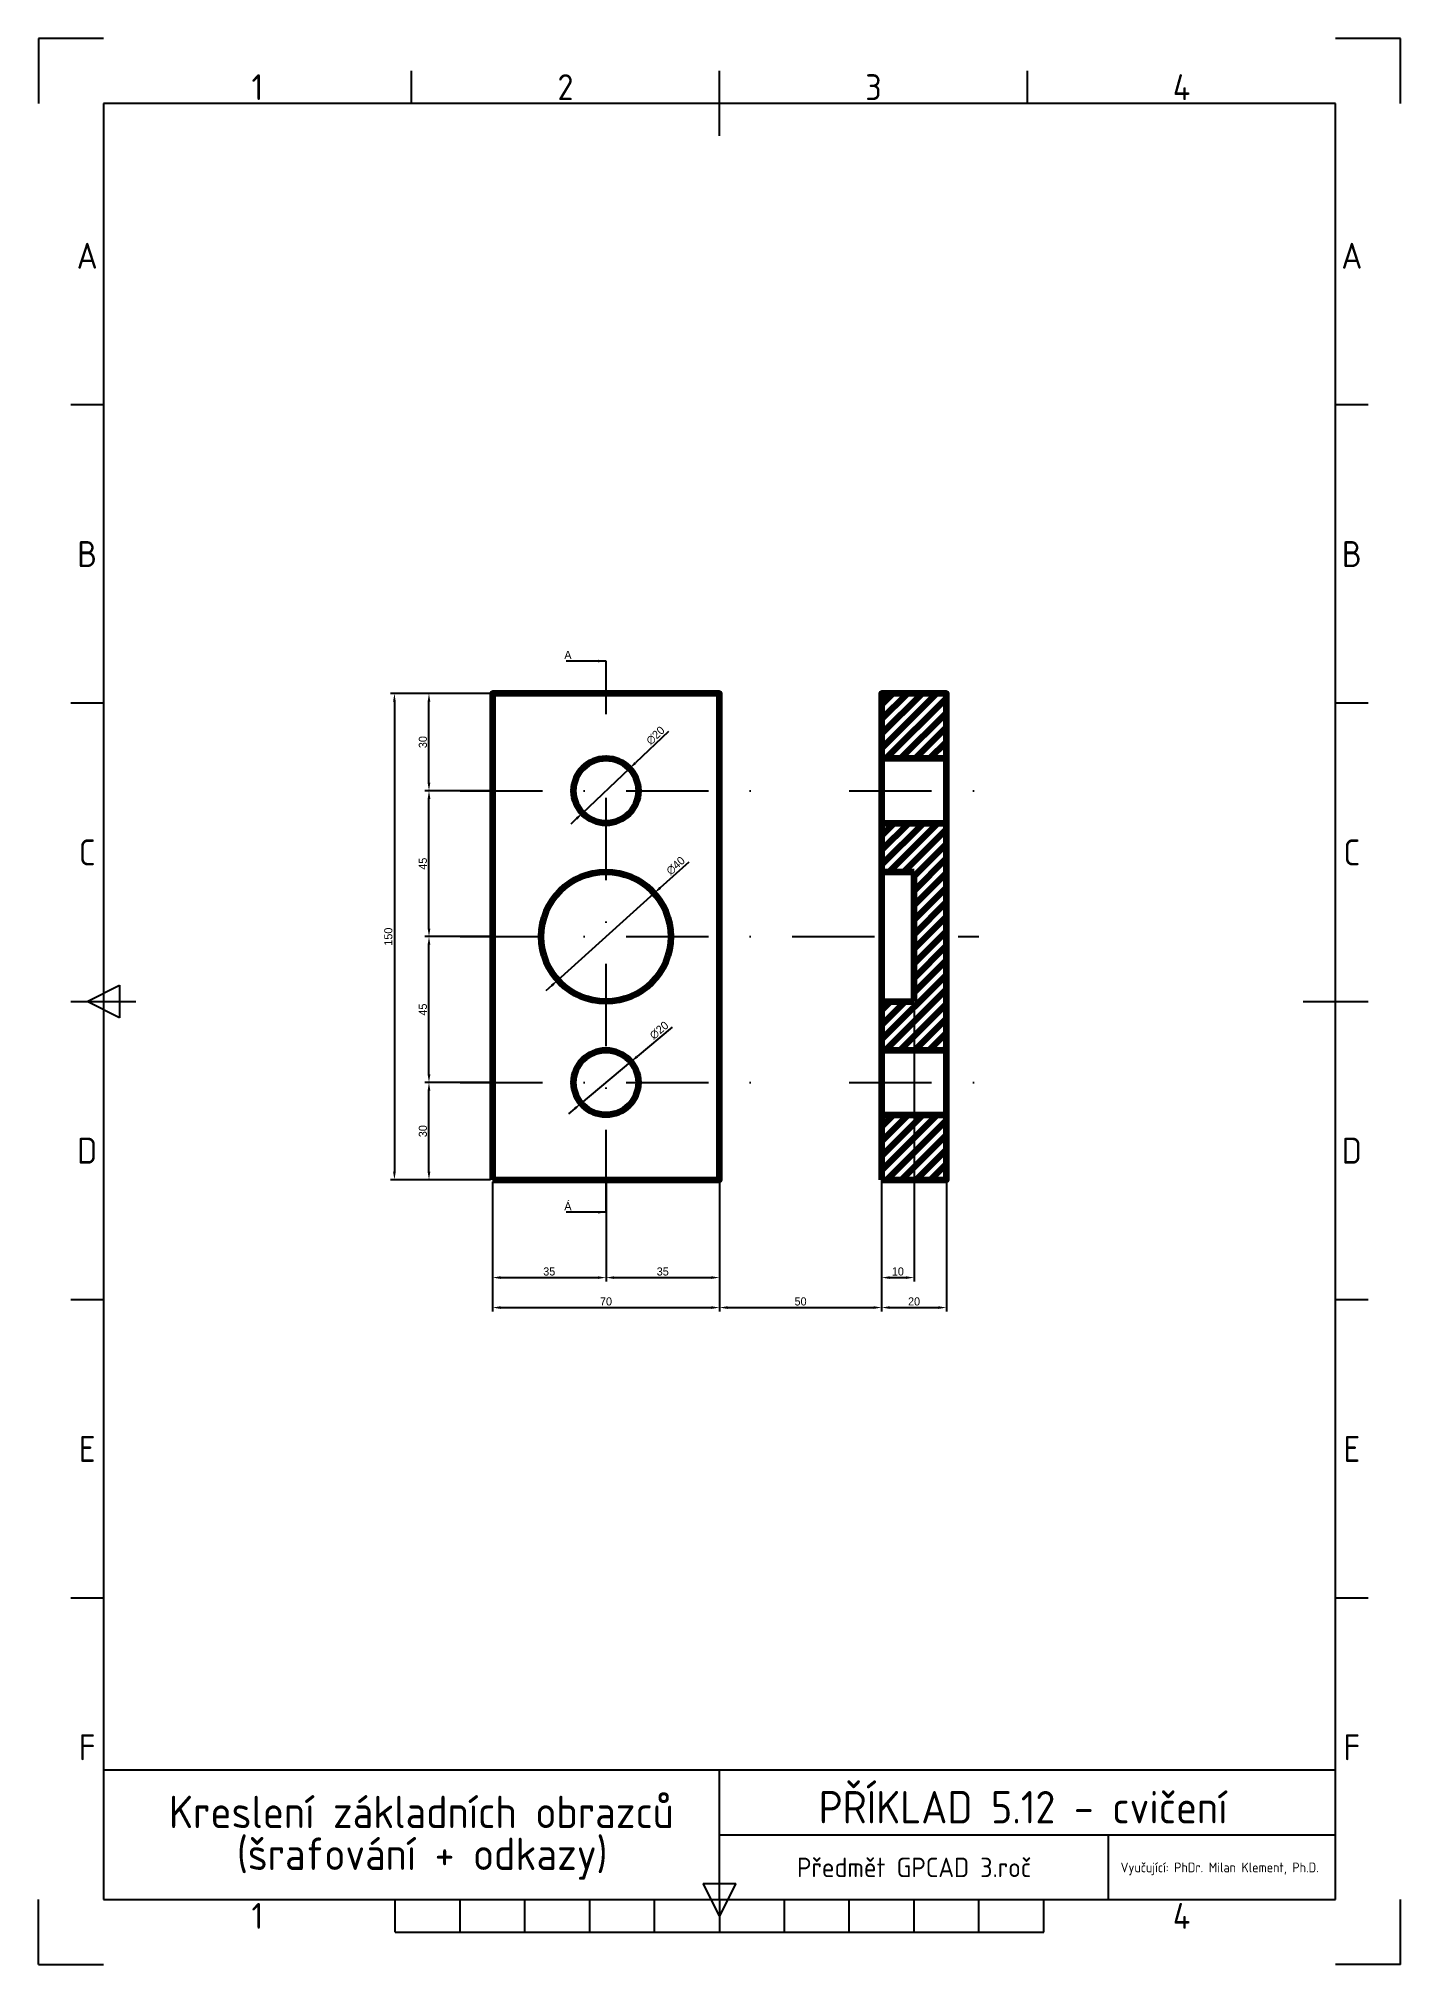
# Paper-space layout 'Výkres' of a CAD drawing. Header units: millimetres. Extents: x 0 to 210, y 0 to 297.
# The model-space entities are those that its viewports show. They can reach past a viewport. Long polylines and large blocks are cut down to what shows.
import ezdxf
from ezdxf.enums import TextEntityAlignment as Align

# ---------------------------------------------------------------- set-up
doc = ezdxf.new("R2010")
doc.units = ezdxf.units.MM
doc.linetypes.add('ČERCHOVANÁ2', pattern=[12.7, 6.35, -3.175, 0, -3.175])
for name, color, linetype in [('1-Osy', 10, 'ČERCHOVANÁ2'), ('3-Koty', 50, 'Continuous'), ('5-Ramecek', 94, 'Continuous')]:
    doc.layers.add(name, color=color, linetype=linetype)
doc.layers.add('2-Obrysy', color=170, linetype='Continuous', lineweight=100)
doc.styles.add('ISO Proportional', font='isocp')
doc.dimstyles.new('ISO-25', dxfattribs={"dimtxt": 2.5, "dimasz": 2.5, "dimexe": 1.25, "dimexo": 0.625, "dimtad": 1, "dimtxsty": 'Standard', "dimcen": 2.5, "dimadec": 0, "dimazin": 0, "dimtfac": 1, "dimtmove": 0, "dimatfit": 3, "dimfxl": 1, "dimarcsym": 0})

# ---------------------------------------------------------------- blocks, each defined once
blk = doc.blocks.new('*D2')
at = {"layer": '2-Obrysy', "color": 0, "lineweight": -2, "transparency": 16777216}
for p, q in [((185, 24.38), (185, -15.65)), ((205, 24.38), (205, -15.65)), ((187.5, -14.4), (202.5, -14.4))]:
    blk.add_line(p, q, dxfattribs=at)
at = {"layer": '2-Obrysy', "color": 0, "transparency": 16777216}
for points in [[(187.5, -13.98), (187.5, -14.81), (185, -14.4)], [(202.5, -13.98), (202.5, -14.81), (205, -14.4)]]:
    blk.add_solid(points, dxfattribs=at)
at = {"layer": 'Defpoints', "color": 0, "transparency": 16777216}
for p in [(185, 25), (205, 25), (205, -14.4)]:
    blk.add_point(p, dxfattribs=at)
at = {"layer": '2-Obrysy', "color": 0, "transparency": 16777216, "insert": (195, -12.52), "char_height": 2.5, "attachment_point": 5}
blk.add_mtext('20', dxfattribs=at)
blk = doc.blocks.new('*D3')
at = {"layer": '2-Obrysy', "color": 0, "lineweight": -2, "transparency": 16777216}
for p, q in [((185, 79.38), (185, -6.4)), ((195, 79.38), (195, -6.4)), ((187.5, -5.15), (192.5, -5.15))]:
    blk.add_line(p, q, dxfattribs=at)
at = {"layer": '2-Obrysy', "color": 0, "transparency": 16777216}
for points in [[(187.5, -4.74), (187.5, -5.57), (185, -5.15)], [(192.5, -4.74), (192.5, -5.57), (195, -5.15)]]:
    blk.add_solid(points, dxfattribs=at)
at = {"layer": 'Defpoints', "color": 0, "transparency": 16777216}
for p in [(185, 80), (195, 80), (195, -5.15)]:
    blk.add_point(p, dxfattribs=at)
at = {"layer": '2-Obrysy', "color": 0, "transparency": 16777216, "insert": (190, -3.28), "char_height": 2.5, "attachment_point": 5}
blk.add_mtext('10', dxfattribs=at)
blk = doc.blocks.new('*D4')
at = {"layer": '2-Obrysy', "color": 0, "lineweight": -2, "transparency": 16777216}
for p, q in [((135, 24.38), (135, -15.65)), ((185, 24.38), (185, -15.65)), ((137.5, -14.4), (182.5, -14.4))]:
    blk.add_line(p, q, dxfattribs=at)
at = {"layer": '2-Obrysy', "color": 0, "transparency": 16777216}
for points in [[(137.5, -13.98), (137.5, -14.81), (135, -14.4)], [(182.5, -13.98), (182.5, -14.81), (185, -14.4)]]:
    blk.add_solid(points, dxfattribs=at)
at = {"layer": 'Defpoints', "color": 0, "transparency": 16777216}
for p in [(135, 25), (185, 25), (185, -14.4)]:
    blk.add_point(p, dxfattribs=at)
at = {"layer": '2-Obrysy', "color": 0, "transparency": 16777216, "insert": (160, -12.52), "char_height": 2.5, "attachment_point": 5}
blk.add_mtext('50', dxfattribs=at)
blk = doc.blocks.new('*D5')
at = {"layer": '2-Obrysy', "color": 0, "lineweight": -2, "transparency": 16777216}
for p, q in [((65, 24.38), (65, -15.65)), ((135, 24.38), (135, -15.65)), ((67.5, -14.4), (132.5, -14.4))]:
    blk.add_line(p, q, dxfattribs=at)
at = {"layer": '2-Obrysy', "color": 0, "transparency": 16777216}
for points in [[(67.5, -13.98), (67.5, -14.81), (65, -14.4)], [(132.5, -13.98), (132.5, -14.81), (135, -14.4)]]:
    blk.add_solid(points, dxfattribs=at)
at = {"layer": 'Defpoints', "color": 0, "transparency": 16777216}
for p in [(65, 25), (135, 25), (135, -14.4)]:
    blk.add_point(p, dxfattribs=at)
at = {"layer": '2-Obrysy', "color": 0, "transparency": 16777216, "insert": (100, -12.52), "char_height": 2.5, "attachment_point": 5}
blk.add_mtext('70', dxfattribs=at)
blk = doc.blocks.new('*D6')
at = {"layer": '2-Obrysy', "color": 0, "lineweight": -2, "transparency": 16777216}
for p, q in [((65, 24.38), (65, -6.4)), ((100, 24.38), (100, -6.4)), ((67.5, -5.15), (97.5, -5.15))]:
    blk.add_line(p, q, dxfattribs=at)
at = {"layer": '2-Obrysy', "color": 0, "transparency": 16777216}
for points in [[(67.5, -4.74), (67.5, -5.57), (65, -5.15)], [(97.5, -4.74), (97.5, -5.57), (100, -5.15)]]:
    blk.add_solid(points, dxfattribs=at)
at = {"layer": 'Defpoints', "color": 0, "transparency": 16777216}
for p in [(65, 25), (100, 25), (100, -5.15)]:
    blk.add_point(p, dxfattribs=at)
at = {"layer": '2-Obrysy', "color": 0, "transparency": 16777216, "insert": (82.5, -3.28), "char_height": 2.5, "attachment_point": 5}
blk.add_mtext('35', dxfattribs=at)
blk = doc.blocks.new('*D7')
at = {"layer": '2-Obrysy', "color": 0, "lineweight": -2, "transparency": 16777216}
for p, q in [((100, 24.38), (100, -6.4)), ((135, 24.38), (135, -6.4)), ((102.5, -5.15), (132.5, -5.15))]:
    blk.add_line(p, q, dxfattribs=at)
at = {"layer": '2-Obrysy', "color": 0, "transparency": 16777216}
for points in [[(102.5, -4.74), (102.5, -5.57), (100, -5.15)], [(132.5, -4.74), (132.5, -5.57), (135, -5.15)]]:
    blk.add_solid(points, dxfattribs=at)
at = {"layer": 'Defpoints', "color": 0, "transparency": 16777216}
for p in [(100, 25), (135, 25), (135, -5.15)]:
    blk.add_point(p, dxfattribs=at)
at = {"layer": '2-Obrysy', "color": 0, "transparency": 16777216, "insert": (117.5, -3.28), "char_height": 2.5, "attachment_point": 5}
blk.add_mtext('35', dxfattribs=at)
blk = doc.blocks.new('*D8')
at = {"layer": '2-Obrysy', "color": 0, "lineweight": -2, "transparency": 16777216}
for p, q in [((64.38, 175), (33.51, 175)), ((34.76, 172.5), (34.76, 27.5)), ((64.38, 25), (33.51, 25))]:
    blk.add_line(p, q, dxfattribs=at)
at = {"layer": '2-Obrysy', "color": 0, "transparency": 16777216}
for points in [[(34.34, 172.5), (35.17, 172.5), (34.76, 175)], [(34.34, 27.5), (35.17, 27.5), (34.76, 25)]]:
    blk.add_solid(points, dxfattribs=at)
at = {"layer": 'Defpoints', "color": 0, "transparency": 16777216}
for p in [(65, 175), (34.76, 25), (65, 25)]:
    blk.add_point(p, dxfattribs=at)
at = {"layer": '2-Obrysy', "color": 0, "transparency": 16777216, "insert": (32.88, 100), "char_height": 2.5, "attachment_point": 5, "rotation": 90}
blk.add_mtext('150', dxfattribs=at)
blk = doc.blocks.new('*D9')
at = {"layer": '2-Obrysy', "color": 0, "lineweight": -2, "transparency": 16777216}
for p, q in [((64.38, 55), (44.16, 55)), ((45.41, 27.5), (45.41, 52.5)), ((64.38, 25), (44.16, 25))]:
    blk.add_line(p, q, dxfattribs=at)
at = {"layer": '2-Obrysy', "color": 0, "transparency": 16777216}
for points in [[(44.99, 52.5), (45.83, 52.5), (45.41, 55)], [(44.99, 27.5), (45.83, 27.5), (45.41, 25)]]:
    blk.add_solid(points, dxfattribs=at)
at = {"layer": 'Defpoints', "color": 0, "transparency": 16777216}
for p in [(45.41, 55), (65, 55), (65, 25)]:
    blk.add_point(p, dxfattribs=at)
at = {"layer": '2-Obrysy', "color": 0, "transparency": 16777216, "insert": (43.53, 40), "char_height": 2.5, "attachment_point": 5, "rotation": 90}
blk.add_mtext('30', dxfattribs=at)
blk = doc.blocks.new('*D10')
at = {"layer": '2-Obrysy', "color": 0, "lineweight": -2, "transparency": 16777216}
for p, q in [((64.38, 100), (44.16, 100)), ((45.41, 57.5), (45.41, 97.5)), ((64.38, 55), (44.16, 55))]:
    blk.add_line(p, q, dxfattribs=at)
at = {"layer": '2-Obrysy', "color": 0, "transparency": 16777216}
for points in [[(44.99, 97.5), (45.83, 97.5), (45.41, 100)], [(44.99, 57.5), (45.83, 57.5), (45.41, 55)]]:
    blk.add_solid(points, dxfattribs=at)
at = {"layer": 'Defpoints', "color": 0, "transparency": 16777216}
for p in [(45.41, 100), (65, 100), (65, 55)]:
    blk.add_point(p, dxfattribs=at)
at = {"layer": '2-Obrysy', "color": 0, "transparency": 16777216, "insert": (43.53, 77.5), "char_height": 2.5, "attachment_point": 5, "rotation": 90}
blk.add_mtext('45', dxfattribs=at)
blk = doc.blocks.new('*D11')
at = {"layer": '2-Obrysy', "color": 0, "lineweight": -2, "transparency": 16777216}
for p, q in [((64.38, 145), (44.16, 145)), ((45.41, 102.5), (45.41, 142.5)), ((64.38, 100), (44.16, 100))]:
    blk.add_line(p, q, dxfattribs=at)
at = {"layer": '2-Obrysy', "color": 0, "transparency": 16777216}
for points in [[(44.99, 142.5), (45.83, 142.5), (45.41, 145)], [(44.99, 102.5), (45.83, 102.5), (45.41, 100)]]:
    blk.add_solid(points, dxfattribs=at)
at = {"layer": 'Defpoints', "color": 0, "transparency": 16777216}
for p in [(45.41, 145), (65, 145), (65, 100)]:
    blk.add_point(p, dxfattribs=at)
at = {"layer": '2-Obrysy', "color": 0, "transparency": 16777216, "insert": (43.53, 122.5), "char_height": 2.5, "attachment_point": 5, "rotation": 90}
blk.add_mtext('45', dxfattribs=at)
blk = doc.blocks.new('*D12')
at = {"layer": '2-Obrysy', "color": 0, "lineweight": -2, "transparency": 16777216}
for p, q in [((64.38, 175), (44.16, 175)), ((45.41, 147.5), (45.41, 172.5)), ((64.38, 145), (44.16, 145))]:
    blk.add_line(p, q, dxfattribs=at)
at = {"layer": '2-Obrysy', "color": 0, "transparency": 16777216}
for points in [[(44.99, 172.5), (45.83, 172.5), (45.41, 175)], [(44.99, 147.5), (45.83, 147.5), (45.41, 145)]]:
    blk.add_solid(points, dxfattribs=at)
at = {"layer": 'Defpoints', "color": 0, "transparency": 16777216}
for p in [(45.41, 175), (65, 175), (65, 145)]:
    blk.add_point(p, dxfattribs=at)
at = {"layer": '2-Obrysy', "color": 0, "transparency": 16777216, "insert": (43.53, 160), "char_height": 2.5, "attachment_point": 5, "rotation": 90}
blk.add_mtext('30', dxfattribs=at)
blk = doc.blocks.new('*D13')
at = {"layer": '2-Obrysy', "color": 0, "lineweight": -2, "transparency": 16777216}
for p, q in [((119.27, 163.24), (109.08, 153.59)), ((92.74, 138.12), (107.26, 151.88)), ((90.92, 136.41), (89.11, 134.69))]:
    blk.add_line(p, q, dxfattribs=at)
at = {"layer": '2-Obrysy', "color": 0, "transparency": 16777216}
for points in [[(108.79, 153.9), (109.36, 153.29), (107.26, 151.88)], [(90.64, 136.71), (91.21, 136.1), (92.74, 138.12)]]:
    blk.add_solid(points, dxfattribs=at)
at = {"layer": 'Defpoints', "color": 0, "transparency": 16777216}
for p in [(107.26, 151.88), (92.74, 138.12)]:
    blk.add_point(p, dxfattribs=at)
at = {"layer": '2-Obrysy', "color": 0, "transparency": 16777216, "insert": (115.25, 162.03), "char_height": 2.5, "attachment_point": 5, "rotation": 43.43735}
blk.add_mtext('∅20', dxfattribs=at)
blk = doc.blocks.new('*D14')
at = {"layer": '2-Obrysy', "color": 0, "lineweight": -2, "transparency": 16777216}
for p, q in [((125.51, 123), (116.71, 115.06)), ((85.14, 86.61), (114.86, 113.39)), ((83.29, 84.94), (81.43, 83.26))]:
    blk.add_line(p, q, dxfattribs=at)
at = {"layer": '2-Obrysy', "color": 0, "transparency": 16777216}
for points in [[(116.43, 115.37), (116.99, 114.75), (114.86, 113.39)], [(83.01, 85.25), (83.57, 84.63), (85.14, 86.61)]]:
    blk.add_solid(points, dxfattribs=at)
at = {"layer": 'Defpoints', "color": 0, "transparency": 16777216}
for p in [(114.86, 113.39), (85.14, 86.61)]:
    blk.add_point(p, dxfattribs=at)
at = {"layer": '2-Obrysy', "color": 0, "transparency": 16777216, "insert": (121.47, 121.88), "char_height": 2.5, "attachment_point": 5, "rotation": 42.02738}
blk.add_mtext('∅40', dxfattribs=at)
blk = doc.blocks.new('*D15')
at = {"layer": '2-Obrysy', "color": 0, "lineweight": -2, "transparency": 16777216}
for p, q in [((120.45, 72.06), (109.6, 63.01)), ((92.32, 48.59), (107.68, 61.41)), ((90.4, 46.99), (88.48, 45.39))]:
    blk.add_line(p, q, dxfattribs=at)
at = {"layer": '2-Obrysy', "color": 0, "transparency": 16777216}
for points in [[(109.33, 63.33), (109.87, 62.69), (107.68, 61.41)], [(90.13, 47.31), (90.67, 46.67), (92.32, 48.59)]]:
    blk.add_solid(points, dxfattribs=at)
at = {"layer": 'Defpoints', "color": 0, "transparency": 16777216}
for p in [(107.68, 61.41), (92.32, 48.59)]:
    blk.add_point(p, dxfattribs=at)
at = {"layer": '2-Obrysy', "color": 0, "transparency": 16777216, "insert": (116.37, 71.1), "char_height": 2.5, "attachment_point": 5, "rotation": 39.83222}
blk.add_mtext('∅20', dxfattribs=at)

msp = doc.modelspace()

# ---------------------------------------------------------------- hatches: boundary and pattern name
at = {"layer": '2-Obrysy'}
h = msp.add_hatch(dxfattribs=at)
h.set_pattern_fill('ANSI31', color=256, style=0)
h.paths.add_polyline_path([(205, 155), (185, 155), (185, 175), (205, 175)])
h = msp.add_hatch(dxfattribs=at)
h.set_pattern_fill('ANSI31', color=256)
h.set_pattern_definition([(45, (100, 100), (-2.24506, 2.24506), [])])
h.paths.add_polyline_path([(205, 100), (195, 100), (195, 80), (185, 80), (185, 65), (205, 65)])
h.paths.add_polyline_path([(205, 135), (185, 135), (185, 120), (195, 120), (195, 100), (205, 100)])
h = msp.add_hatch(dxfattribs=at)
h.set_pattern_fill('ANSI31', color=256, style=0)
h.paths.add_polyline_path([(205, 45), (185, 45), (185, 25), (205, 25)])

# ---------------------------------------------------------------- linework, layer by layer
at = {"layer": '1-Osy'}
for p, q in [((100, 15), (100, 185)), ((55, 145), (145, 145)), ((175, 145), (215, 145)), ((55, 100), (215, 100)), ((55, 55), (145, 55)), ((175, 55), (215, 55))]:
    msp.add_line(p, q, dxfattribs=at)
at = {"layer": '2-Obrysy', "lineweight": 100}
for p, q in [((185, 155), (205, 155)), ((185, 135), (205, 135)), ((185, 120), (195, 120)), ((195, 80), (195, 120)), ((185, 80), (195, 80)), ((185, 45), (205, 45))]:
    msp.add_line(p, q, dxfattribs=at)
at = {"layer": '2-Obrysy'}
msp.add_line((185, 65), (205, 65), dxfattribs=at)
at = {"layer": '2-Obrysy', "lineweight": 100}
for points in [[(65, 25), (135, 25), (135, 175), (65, 175)], [(185, 25), (205, 25), (205, 175), (185, 175)]]:
    msp.add_lwpolyline(points, close=True, dxfattribs=at)
for centre, radius in [((100, 145), 10), ((100, 100), 20), ((100, 55), 10)]:
    msp.add_circle(centre, radius, dxfattribs=at)

# ---------------------------------------------------------------- texts
at = {"layer": '2-Obrysy', "char_height": 2.5, "attachment_point": 9}
for s, insert in [('A', (89.375, 185.625)), ('Á', (89.375, 15.625))]:
    msp.add_mtext(s, dxfattribs=dict(at, insert=insert))

# ---------------------------------------------------------------- dimensions: what is measured, and where the dimension line sits
at = {"layer": '2-Obrysy'}
for base, p1, p2, picture, middle in [((34.757, 25), (65, 175), (65, 25), '*D8', (32.882, 100)), ((45.41, 175), (65, 145), (65, 175), '*D12', (43.535, 160)), ((45.41, 145), (65, 100), (65, 145), '*D11', (43.535, 122.5)), ((45.41, 100), (65, 55), (65, 100), '*D10', (43.535, 77.5)), ((45.41, 55), (65, 25), (65, 55), '*D9', (43.535, 40))]:
    dim = msp.add_linear_dim(base=base, p1=p1, p2=p2, angle=90, dimstyle='ISO-25', dxfattribs=at)
    dim.commit()
    dim.dimension.update_dxf_attribs({"geometry": picture, "text_midpoint": middle})
for p1, p2, picture, middle in [((92.739, 138.124), (107.261, 151.876), '*D13', (116.544, 160.665)), ((85.143, 86.61), (114.857, 113.39), '*D14', (122.729, 120.485)), ((92.321, 48.595), (107.679, 61.405), '*D15', (117.575, 69.659))]:
    dim = msp.add_diameter_dim_2p(p1=p1, p2=p2, dimstyle='ISO-25', dxfattribs=at)
    dim.commit()
    dim.dimension.update_dxf_attribs({"geometry": picture, "text_midpoint": middle, "dimtype": 163})
for base, p1, p2, picture, middle in [((195, -5.152), (185, 80), (195, 80), '*D3', (190, -3.277)), ((135, -14.396), (65, 25), (135, 25), '*D5', (100, -12.521)), ((100, -5.152), (65, 25), (100, 25), '*D6', (82.5, -3.277)), ((135, -5.152), (100, 25), (135, 25), '*D7', (117.5, -3.277)), ((185, -14.396), (135, 25), (185, 25), '*D4', (160, -12.521)), ((205, -14.396), (185, 25), (205, 25), '*D2', (195, -12.521))]:
    dim = msp.add_linear_dim(base=base, p1=p1, p2=p2, dimstyle='ISO-25', dxfattribs=at)
    dim.commit()
    dim.dimension.update_dxf_attribs({"geometry": picture, "text_midpoint": middle})

# ---------------------------------------------------------------- leaders
at = {"layer": '2-Obrysy', "annotation_type": 0, "has_hookline": 1, "hookline_direction": 1, "text_width": 1.667}
for points in [[(100, 185), (90, 185)], [(100, 15), (90, 15)]]:
    msp.add_leader(points, dimstyle='ISO-25', dxfattribs=at)

psp = doc.layouts.new('Výkres')

# ---------------------------------------------------------------- linework, layer by layer
at = {"layer": '3-Koty'}
for p, q in [((0, 297), (0, 287)), ((10, 297), (0, 297)), ((210, 297), (200, 297)), ((210, 287), (210, 297)), ((0, 0), (0, 10)), ((210, 0), (210, 10)), ((0, 0), (10, 0)), ((210, 0), (200, 0))]:
    psp.add_line(p, q, dxfattribs=at)
at = {"layer": '5-Ramecek'}
for p, q in [((57.5, 287), (57.5, 292)), ((105, 282), (105, 292)), ((152.5, 287), (152.5, 292)), ((10, 287), (10, 10)), ((200, 287), (10, 287)), ((200, 10), (200, 287)), ((10, 240.5), (5, 240.5)), ((205, 240.5), (200, 240.5)), ((10, 194.5), (5, 194.5)), ((205, 194.5), (200, 194.5)), ((5, 148.5), (15, 148.5)), ((7.5, 148.5), (12.5, 151)), ((12.5, 146), (7.5, 148.5)), ((12.5, 151), (12.5, 146)), ((195, 148.5), (205, 148.5)), ((10, 102.5), (5, 102.5)), ((205, 102.5), (200, 102.5)), ((10, 56.5), (5, 56.5)), ((205, 56.5), (200, 56.5)), ((10, 30), (200, 30)), ((105, 10), (105, 30)), ((105, 20), (200, 20)), ((165, 10), (165, 20)), ((105, 10), (105, 15)), ((105, 7.5), (102.5, 12.5)), ((102.5, 12.5), (107.5, 12.5)), ((107.5, 12.5), (105, 7.5)), ((10, 10), (200, 10)), ((55, 5), (55, 10)), ((65, 5), (65, 10)), ((75, 5), (75, 10)), ((85, 5), (85, 10)), ((95, 5), (95, 10)), ((105, 10), (105, 5)), ((115, 5), (115, 10)), ((125, 5), (125, 10)), ((135, 5), (135, 10)), ((145, 5), (145, 10)), ((155, 5), (155, 10)), ((55, 5), (155, 5))]:
    psp.add_line(p, q, dxfattribs=at)

# ---------------------------------------------------------------- texts
at = {"layer": '5-Ramecek', "style": 'ISO Proportional'}
for s, p in [('1', (33.75, 289.5)), ('2', (81.25, 289.5)), ('3', (128.75, 289.5)), ('4', (176.25, 289.5)), ('A', (7.5, 263.5)), ('A', (202.5, 263.5)), ('B', (7.5, 217.5)), ('B', (202.5, 217.5)), ('C', (7.5, 171.5)), ('C', (202.5, 171.5)), ('D', (7.5, 125.5)), ('D', (202.5, 125.5)), ('E', (7.5, 79.5)), ('E', (202.5, 79.5)), ('F', (7.5, 33.5)), ('F', (202.5, 33.5)), ('1', (33.75, 7.5)), ('4', (176.25, 7.5))]:
    psp.add_text(s, height=4, dxfattribs=at).set_placement(p, align=Align.MIDDLE)
at = {"layer": '5-Ramecek', "style": 'ISO Proportional', "flags": 8}
for tag, text, height, p in [('PŘÍKLAD 5.12 - cvičení', 'XXX', 5, (151.81, 25.08)), ('Kreslení základních obrazců', 'XXX', 5, (59.04, 23.79)), ('(šrafování + odkazy)', 'XXX', 5, (59.16, 16.57)), ('Předmět GPCAD 3.roč', 'X', 3, (135, 15))]:
    psp.add_attdef(tag, text=text, height=height, dxfattribs=at).set_placement(p, align=Align.MIDDLE)
psp.add_attdef('Vyučující: PhDr. Milan Klement, Ph.D.', text='0', height=1.5, dxfattribs=at).set_placement((166.85, 14.97), align=Align.MIDDLE_LEFT)

# ---------------------------------------------------------------- viewports
at = {"layer": '1-Osy'}
psp.add_viewport(center=(105, 158.5), size=(190, 257), view_center_point=(135, 100), view_height=514, dxfattribs=at)

doc.saveas('drawing.dxf')
